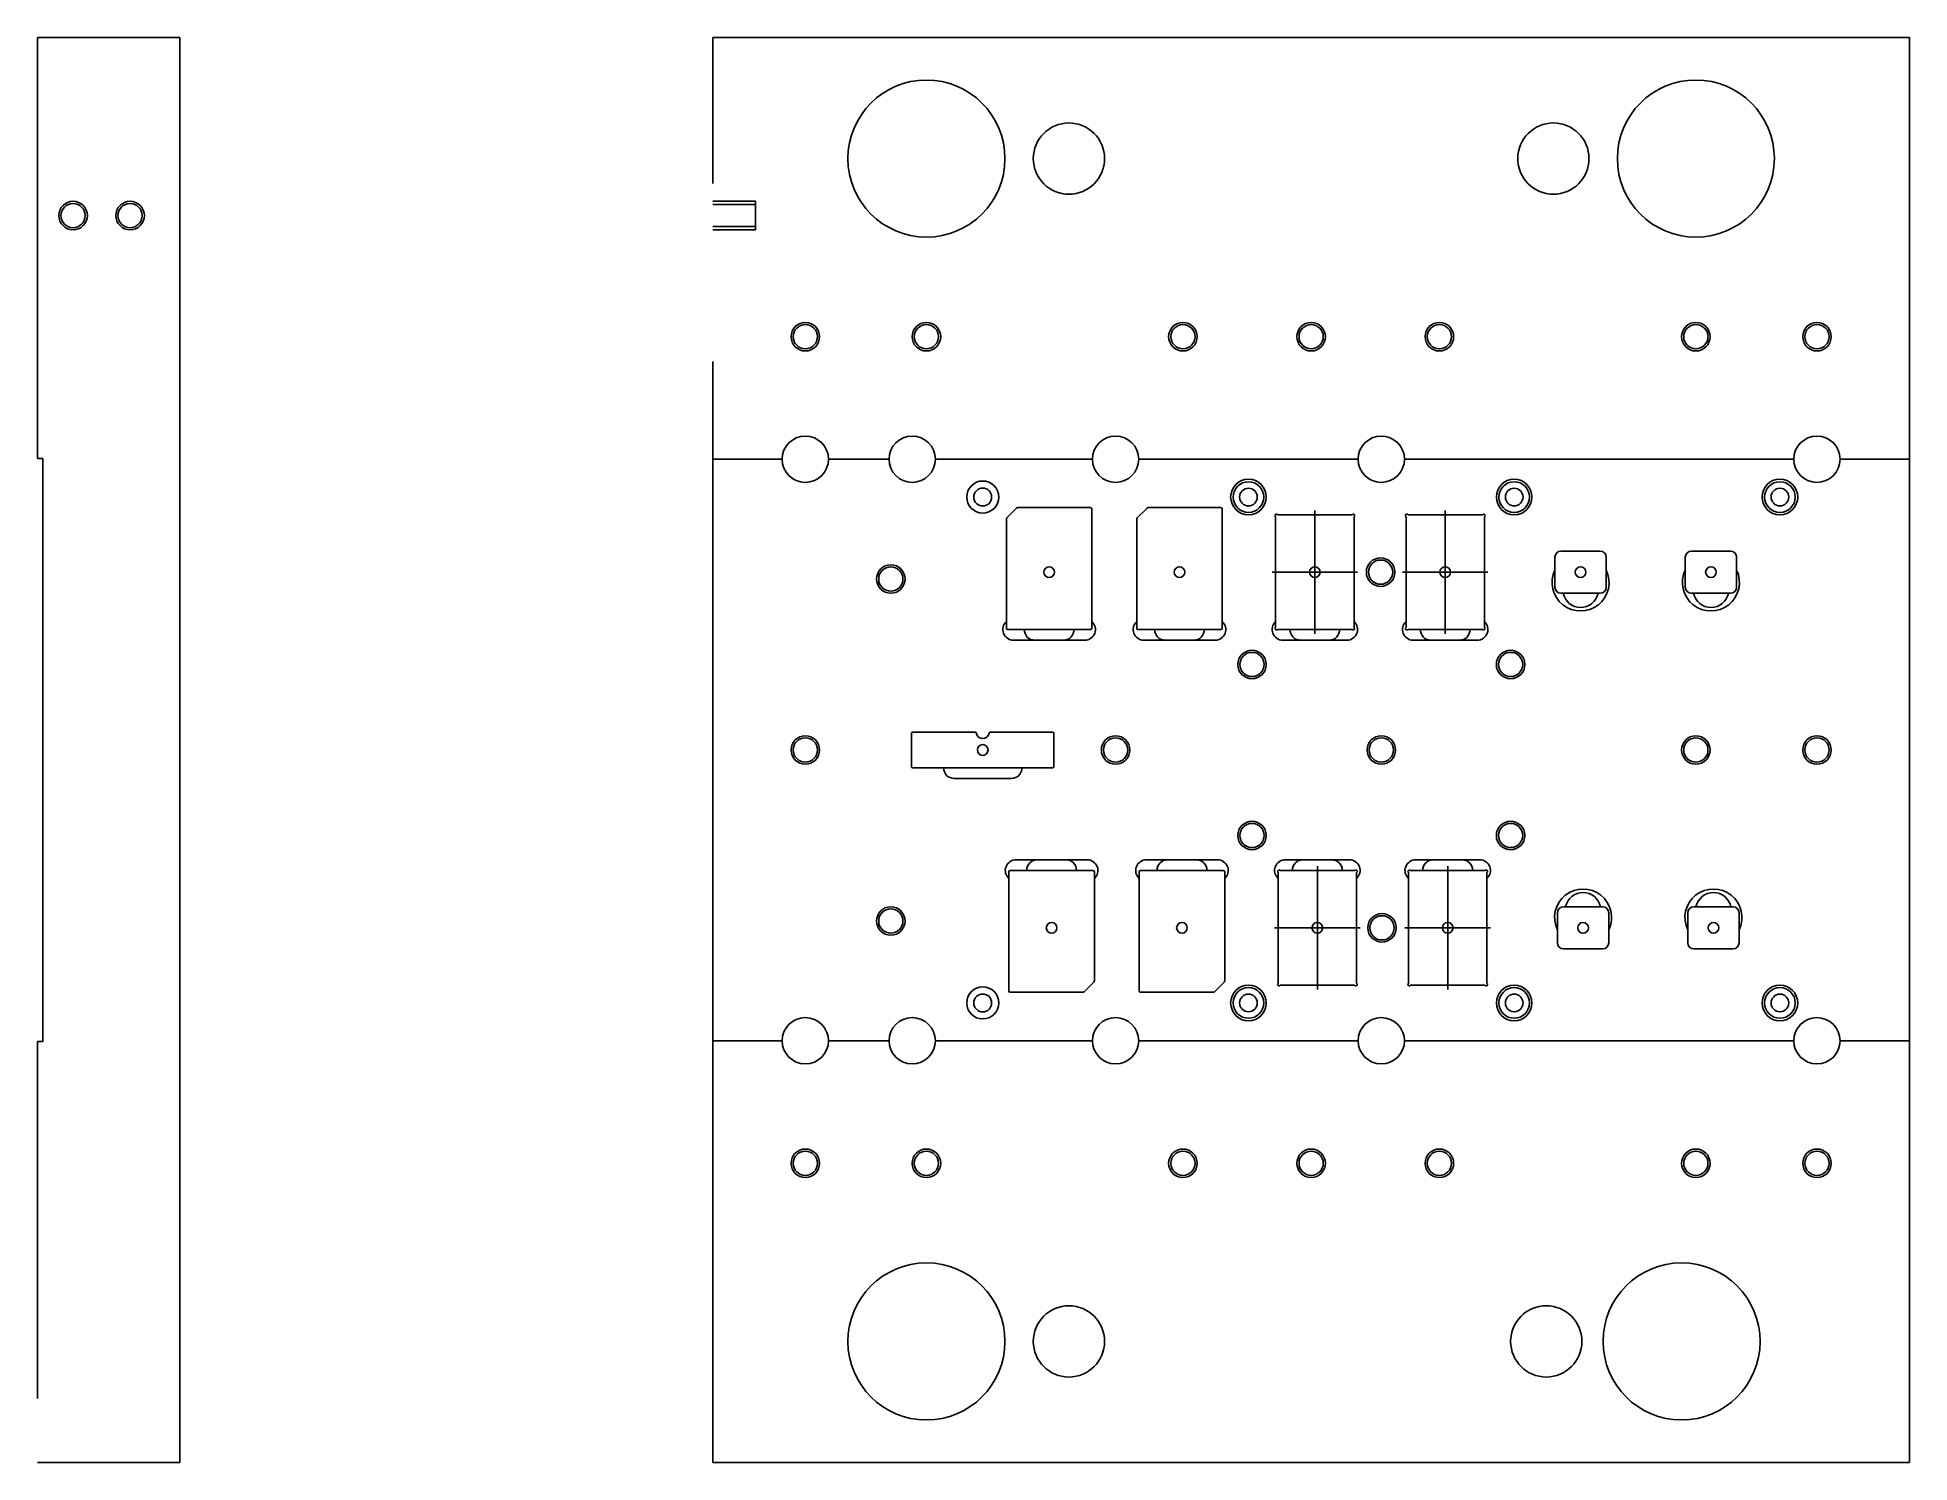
# Model space of a CAD drawing. Header units: millimetres. Extents: x 3515 to 3778, y 126 to 326.
import ezdxf

# ---------------------------------------------------------------- set-up
doc = ezdxf.new("R2010")
doc.units = ezdxf.units.MM

msp = doc.modelspace()

# ---------------------------------------------------------------- linework, layer by layer
for p, q in [((3535.02, 325.59), (3515.02, 325.59)), ((3515.02, 325.59), (3515.02, 266.49)), ((3535.02, 125.59), (3535.02, 325.59)), ((3777.8, 325.59), (3609.8, 325.59)), ((3609.8, 325.59), (3609.8, 305.09)), ((3777.8, 266.39), (3777.8, 325.59)), ((3609.8, 302.59), (3615.8, 302.59)), ((3615.8, 302.59), (3615.8, 302.14)), ((3609.8, 302.14), (3615.8, 302.14)), ((3615.8, 302.14), (3615.8, 299.04)), ((3615.8, 299.04), (3609.8, 299.04)), ((3615.8, 298.59), (3609.8, 298.59)), ((3615.8, 299.04), (3615.8, 298.59)), ((3609.8, 280.09), (3609.8, 266.39)), ((3515.02, 266.49), (3515.77, 266.49)), ((3515.77, 266.49), (3515.77, 184.69)), ((3609.8, 266.39), (3609.8, 184.79)), ((3619.55, 266.39), (3609.8, 266.39)), ((3634.55, 266.39), (3626.05, 266.39)), ((3663.1, 266.39), (3641.05, 266.39)), ((3700.4, 266.39), (3669.6, 266.39)), ((3761.55, 266.39), (3706.9, 266.39)), ((3777.8, 266.39), (3768.05, 266.39)), ((3777.8, 184.79), (3777.8, 266.39)), ((3651.02, 258.02), (3651.02, 242.7)), ((3652.46, 259.54), (3651.08, 258.16)), ((3662.82, 259.6), (3652.6, 259.6)), ((3663.02, 242.7), (3663.02, 259.4)), ((3669.32, 258.02), (3669.32, 242.7)), ((3670.76, 259.54), (3669.38, 258.16)), ((3681.12, 259.6), (3670.9, 259.6)), ((3681.32, 242.7), (3681.32, 259.4)), ((3688.82, 242.78), (3688.82, 258.32)), ((3689.1, 258.6), (3699.54, 258.6)), ((3694.32, 259.2), (3694.32, 241.9)), ((3699.82, 258.32), (3699.82, 242.78)), ((3707.12, 242.78), (3707.12, 258.32)), ((3707.4, 258.6), (3717.84, 258.6)), ((3712.62, 241.9), (3712.62, 259.2)), ((3718.12, 258.32), (3718.12, 242.78)), ((3728.02, 252.65), (3728.02, 248.45)), ((3734.37, 253.5), (3728.87, 253.5)), ((3735.22, 248.45), (3735.22, 252.65)), ((3746.32, 252.65), (3746.32, 248.45)), ((3752.67, 253.5), (3747.17, 253.5)), ((3753.52, 248.45), (3753.52, 252.65)), ((3700.32, 250.55), (3688.32, 250.55)), ((3718.62, 250.55), (3706.62, 250.55)), ((3728.87, 247.6), (3734.37, 247.6)), ((3747.17, 247.6), (3752.67, 247.6)), ((3651.22, 242.5), (3662.82, 242.5)), ((3669.52, 242.5), (3681.12, 242.5)), ((3699.54, 242.5), (3689.1, 242.5)), ((3717.84, 242.5), (3707.4, 242.5)), ((3662.02, 241), (3652.02, 241)), ((3680.32, 241), (3670.32, 241)), ((3689.82, 241), (3698.82, 241)), ((3708.12, 241), (3717.12, 241)), ((3637.7, 223.29), (3637.7, 227.89)), ((3637.9, 228.09), (3646.62, 228.09)), ((3648.78, 228.09), (3657.5, 228.09)), ((3657.7, 227.89), (3657.7, 223.29)), ((3657.5, 223.09), (3637.9, 223.09)), ((3651.7, 221.59), (3643.7, 221.59)), ((3651.37, 191.78), (3651.37, 208.48)), ((3651.57, 208.68), (3663.17, 208.68)), ((3662.37, 210.18), (3652.37, 210.18)), ((3663.37, 208.48), (3663.37, 193.16)), ((3669.67, 191.78), (3669.67, 208.48)), ((3669.87, 208.68), (3681.47, 208.68)), ((3680.67, 210.18), (3670.67, 210.18)), ((3681.67, 208.48), (3681.67, 193.16)), ((3689.17, 192.86), (3689.17, 208.4)), ((3689.45, 208.68), (3699.89, 208.68)), ((3690.17, 210.18), (3699.17, 210.18)), ((3694.67, 209.28), (3694.67, 191.98)), ((3700.17, 208.4), (3700.17, 192.86)), ((3707.47, 192.86), (3707.47, 208.4)), ((3707.75, 208.68), (3718.19, 208.68)), ((3708.47, 210.18), (3717.47, 210.18)), ((3712.97, 191.98), (3712.97, 209.28)), ((3718.47, 208.4), (3718.47, 192.86)), ((3728.37, 202.73), (3728.37, 198.53)), ((3734.72, 203.58), (3729.22, 203.58)), ((3735.57, 198.53), (3735.57, 202.73)), ((3746.67, 202.73), (3746.67, 198.53)), ((3753.02, 203.58), (3747.52, 203.58)), ((3753.87, 198.53), (3753.87, 202.73)), ((3688.67, 200.63), (3700.67, 200.63)), ((3706.97, 200.63), (3718.97, 200.63)), ((3729.22, 197.68), (3734.72, 197.68)), ((3747.52, 197.68), (3753.02, 197.68)), ((3663.31, 193.02), (3661.93, 191.64)), ((3681.61, 193.02), (3680.23, 191.64)), ((3699.89, 192.58), (3689.45, 192.58)), ((3718.19, 192.58), (3707.75, 192.58)), ((3661.79, 191.58), (3651.57, 191.58)), ((3680.09, 191.58), (3669.87, 191.58)), ((3515.02, 184.69), (3515.02, 134.59)), ((3515.77, 184.69), (3515.02, 184.69)), ((3609.8, 184.79), (3609.8, 125.59)), ((3619.55, 184.79), (3609.8, 184.79)), ((3634.55, 184.79), (3626.05, 184.79)), ((3663.1, 184.79), (3641.05, 184.79)), ((3700.4, 184.79), (3669.6, 184.79)), ((3761.55, 184.79), (3706.9, 184.79)), ((3777.8, 184.79), (3768.05, 184.79)), ((3777.8, 125.59), (3777.8, 184.79)), ((3515.02, 125.59), (3535.02, 125.59)), ((3609.8, 125.59), (3777.8, 125.59))]:
    msp.add_line(p, q)
for centre, radius in [((3639.8, 308.59), 11.02), ((3747.8, 308.59), 11.02), ((3659.8, 308.59), 5), ((3727.8, 308.59), 5), ((3520.02, 300.59), 2), ((3520.02, 300.59), 1.7), ((3528.02, 300.59), 2), ((3528.02, 300.59), 1.7), ((3622.8, 283.59), 2), ((3622.8, 283.59), 1.7), ((3639.8, 283.59), 2), ((3639.8, 283.59), 1.7), ((3675.8, 283.59), 2), ((3675.8, 283.59), 1.7), ((3693.8, 283.59), 2), ((3693.8, 283.59), 1.7), ((3711.8, 283.59), 2), ((3711.8, 283.59), 1.7), ((3747.8, 283.59), 2), ((3747.8, 283.59), 1.7), ((3764.8, 283.59), 2), ((3764.8, 283.59), 1.7), ((3622.8, 266.39), 3.25), ((3637.8, 266.39), 3.25), ((3666.35, 266.39), 3.25), ((3703.65, 266.39), 3.25), ((3764.8, 266.39), 3.25), ((3647.7, 261.09), 2.25), ((3685, 261.09), 2.5), ((3685, 261.09), 2.15), ((3722.3, 261.09), 2.5), ((3722.3, 261.09), 2.15), ((3759.6, 261.09), 2.5), ((3759.6, 261.09), 2.15), ((3647.7, 261.09), 1.25), ((3685, 261.09), 1.24), ((3722.3, 261.09), 1.24), ((3759.6, 261.09), 1.24), ((3703.55, 250.55), 2), ((3634.8, 249.59), 2), ((3634.8, 249.59), 1.7), ((3657.02, 250.55), 0.75), ((3675.32, 250.55), 0.75), ((3694.32, 250.55), 0.75), ((3703.55, 250.55), 1.7), ((3712.62, 250.55), 0.75), ((3731.62, 250.55), 0.75), ((3749.92, 250.55), 0.75), ((3685.5, 237.59), 2), ((3685.5, 237.59), 1.7), ((3721.8, 237.59), 2), ((3721.8, 237.59), 1.7), ((3622.8, 225.59), 2), ((3622.8, 225.59), 1.7), ((3647.7, 225.59), 0.75), ((3666.35, 225.59), 2), ((3666.35, 225.59), 1.7), ((3703.65, 225.59), 2), ((3703.65, 225.59), 1.7), ((3747.8, 225.59), 2), ((3747.8, 225.59), 1.7), ((3764.8, 225.59), 2), ((3764.8, 225.59), 1.7), ((3685.5, 213.59), 2), ((3721.8, 213.59), 2), ((3685.5, 213.59), 1.7), ((3721.8, 213.59), 1.7), ((3634.8, 201.59), 2), ((3634.8, 201.59), 1.7), ((3703.75, 200.63), 2), ((3657.37, 200.63), 0.75), ((3675.67, 200.63), 0.75), ((3694.67, 200.63), 0.75), ((3703.75, 200.63), 1.7), ((3712.97, 200.63), 0.75), ((3731.97, 200.63), 0.75), ((3750.27, 200.63), 0.75), ((3647.7, 190.09), 2.25), ((3685, 190.09), 2.5), ((3685, 190.09), 2.15), ((3722.3, 190.09), 2.5), ((3722.3, 190.09), 2.15), ((3759.6, 190.09), 2.5), ((3759.6, 190.09), 2.15), ((3647.7, 190.09), 1.25), ((3685, 190.09), 1.24), ((3722.3, 190.09), 1.24), ((3759.6, 190.09), 1.24), ((3622.8, 184.79), 3.25), ((3637.8, 184.79), 3.25), ((3666.35, 184.79), 3.25), ((3703.65, 184.79), 3.25), ((3764.8, 184.79), 3.25), ((3622.8, 167.59), 2), ((3622.8, 167.59), 1.7), ((3639.8, 167.59), 2), ((3639.8, 167.59), 1.7), ((3675.8, 167.59), 2), ((3675.8, 167.59), 1.7), ((3693.8, 167.59), 2), ((3693.8, 167.59), 1.7), ((3711.8, 167.59), 2), ((3711.8, 167.59), 1.7), ((3747.8, 167.59), 2), ((3747.8, 167.59), 1.7), ((3764.8, 167.59), 2), ((3764.8, 167.59), 1.7), ((3639.8, 142.59), 11.02), ((3745.8, 142.59), 11.02), ((3659.8, 142.59), 5), ((3726.8, 142.59), 5)]:
    msp.add_circle(centre, radius)
for centre, radius, start, end in [((3651.22, 258.02), 0.2, 135, 180), ((3652.6, 259.4), 0.2, 90, 135), ((3662.82, 259.4), 0.2, 0, 90), ((3669.52, 258.02), 0.2, 135, 180), ((3670.9, 259.4), 0.2, 90, 135), ((3681.12, 259.4), 0.2, 0, 90), ((3688.94, 258.48), 0.2, -323.1301, -126.8699), ((3699.7, 258.48), 0.2, -53.1301, 143.1301), ((3707.24, 258.48), 0.2, -323.1301, -126.8699), ((3718, 258.48), 0.2, -53.1301, 143.1301), ((3728.87, 252.65), 0.85, 90, 180), ((3734.37, 252.65), 0.85, 0, 90), ((3747.17, 252.65), 0.85, 90, 180), ((3752.67, 252.65), 0.85, 0, 90), ((3731.62, 249.1), 4, 154.1581, 385.8419), ((3749.92, 249.1), 4, 154.1581, 385.8419), ((3728.87, 248.45), 0.85, 180, 270), ((3731.62, 248.1), 2.5, -168.463, -11.537), ((3734.37, 248.45), 0.85, -90, 0), ((3747.17, 248.45), 0.85, 180, 270), ((3749.92, 248.1), 2.5, -168.463, -11.537), ((3752.67, 248.45), 0.85, -90, 0), ((3652.02, 242.5), 1.5, -228.1897, -90), ((3651.22, 242.7), 0.2, 180, 270), ((3655.02, 242.5), 1.5, -180, -90), ((3659.02, 242.5), 1.5, -90, 0), ((3662.02, 242.5), 1.5, -90, 48.1897), ((3662.82, 242.7), 0.2, -90, 0), ((3670.32, 242.5), 1.5, -228.1897, -90), ((3669.52, 242.7), 0.2, 180, 270), ((3673.32, 242.5), 1.5, -180, -90), ((3677.32, 242.5), 1.5, -90, 0), ((3680.32, 242.5), 1.5, -90, 48.1897), ((3681.12, 242.7), 0.2, -90, 0), ((3689.82, 242.5), 1.5, 131.8103, 270), ((3688.94, 242.62), 0.2, -233.1301, -36.8699), ((3692.32, 242.5), 1.5, -180, -90), ((3696.32, 242.5), 1.5, -90, 0), ((3698.82, 242.5), 1.5, -90, 48.1897), ((3699.7, 242.62), 0.2, -143.1301, 53.1301), ((3708.12, 242.5), 1.5, 131.8103, 270), ((3707.24, 242.62), 0.2, -233.1301, -36.8699), ((3710.62, 242.5), 1.5, -180, -90), ((3714.62, 242.5), 1.5, -90, 0), ((3717.12, 242.5), 1.5, -90, 48.1897), ((3718, 242.62), 0.2, -143.1301, 53.1301), ((3637.9, 227.89), 0.2, 90, 180), ((3646.62, 227.89), 0.2, 10.4757, 90), ((3647.7, 228.09), 0.9, -169.5243, -10.4757), ((3648.78, 227.89), 0.2, 90, 169.5243), ((3657.5, 227.89), 0.2, 0, 90), ((3637.9, 223.29), 0.2, -180, -90), ((3643.7, 223.09), 1.5, -180, -90), ((3651.7, 223.09), 1.5, -90, 0), ((3657.5, 223.29), 0.2, -90, 0), ((3652.37, 208.68), 1.5, 90, 228.1897), ((3651.57, 208.48), 0.2, 90, 180), ((3655.37, 208.68), 1.5, 90, 180), ((3659.37, 208.68), 1.5, 0, 90), ((3662.37, 208.68), 1.5, -48.1897, 90), ((3663.17, 208.48), 0.2, 0, 90), ((3670.67, 208.68), 1.5, 90, 228.1897), ((3669.87, 208.48), 0.2, 90, 180), ((3673.67, 208.68), 1.5, 90, 180), ((3677.67, 208.68), 1.5, 0, 90), ((3680.67, 208.68), 1.5, -48.1897, 90), ((3681.47, 208.48), 0.2, 0, 90), ((3690.17, 208.68), 1.5, -270, -131.8103), ((3689.29, 208.56), 0.2, -323.1301, -126.8699), ((3692.67, 208.68), 1.5, 90, 180), ((3696.67, 208.68), 1.5, 0, 90), ((3699.17, 208.68), 1.5, -48.1897, 90), ((3700.05, 208.56), 0.2, -53.1301, 143.1301), ((3708.47, 208.68), 1.5, -270, -131.8103), ((3707.59, 208.56), 0.2, -323.1301, -126.8699), ((3710.97, 208.68), 1.5, 90, 180), ((3714.97, 208.68), 1.5, 0, 90), ((3717.47, 208.68), 1.5, -48.1897, 90), ((3718.35, 208.56), 0.2, -53.1301, 143.1301), ((3731.97, 202.08), 4, -25.8419, 205.8419), ((3731.97, 203.08), 2.5, 11.537, 168.463), ((3750.27, 202.08), 4, -25.8419, 205.8419), ((3750.27, 203.08), 2.5, 11.537, 168.463), ((3729.22, 202.73), 0.85, 90, 180), ((3734.72, 202.73), 0.85, 0, 90), ((3747.52, 202.73), 0.85, 90, 180), ((3753.02, 202.73), 0.85, 0, 90), ((3729.22, 198.53), 0.85, 180, 270), ((3734.72, 198.53), 0.85, -90, 0), ((3747.52, 198.53), 0.85, 180, 270), ((3753.02, 198.53), 0.85, -90, 0), ((3663.17, 193.16), 0.2, -45, 0), ((3681.47, 193.16), 0.2, -45, 0), ((3689.29, 192.7), 0.2, -233.1301, -36.8699), ((3700.05, 192.7), 0.2, -143.1301, 53.1301), ((3707.59, 192.7), 0.2, -233.1301, -36.8699), ((3718.35, 192.7), 0.2, -143.1301, 53.1301), ((3651.57, 191.78), 0.2, -180, -90), ((3661.79, 191.78), 0.2, -90, -45), ((3669.87, 191.78), 0.2, -180, -90), ((3680.09, 191.78), 0.2, -90, -45)]:
    msp.add_arc(centre, radius, start, end)

doc.saveas('drawing.dxf')
